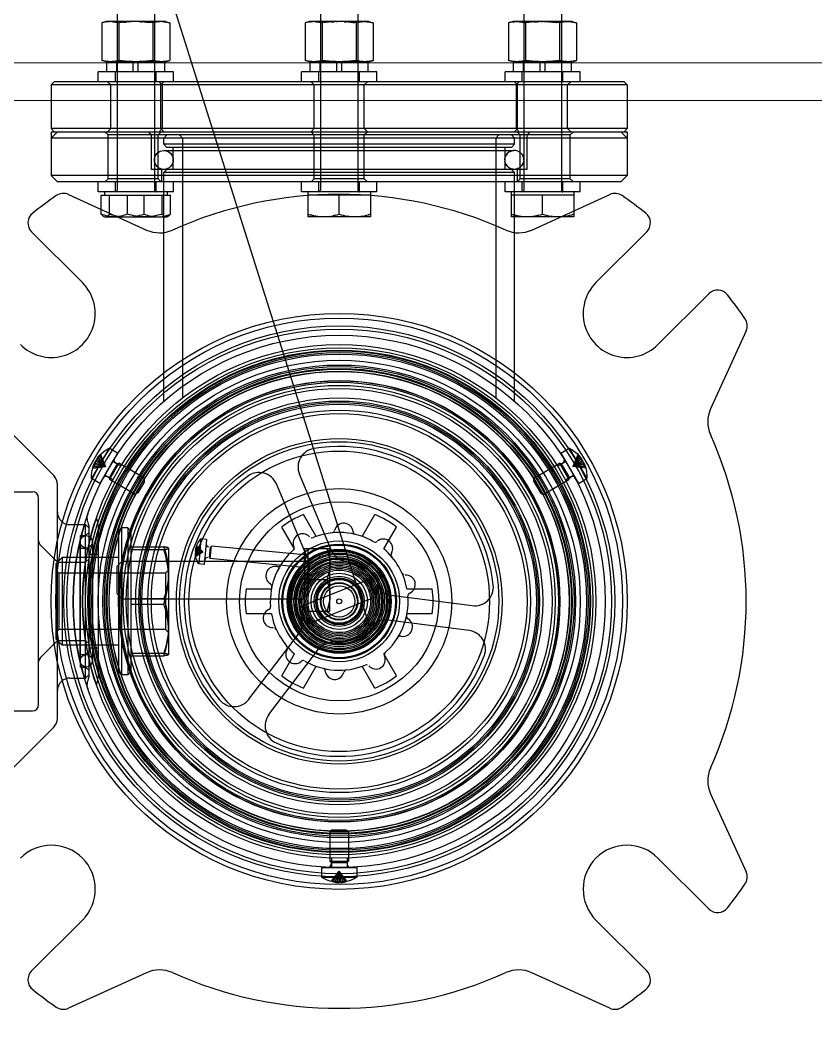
# Model space of a CAD drawing. Header units: millimetres. Extents: x 35720 to 50764, y -47170 to -36532.
# Drawn here: x 37792 to 37919, y -42001.6 to -41838.8 of the extents above; entities that cross this region are included whole.
import ezdxf

# ---------------------------------------------------------------- set-up
doc = ezdxf.new("R2010")
doc.units = ezdxf.units.MM
doc.header["$LTSCALE"] = 13
doc.linetypes.add('CENTER', pattern=[50.8, 31.75, -6.35, 6.35, -6.35])
doc.layers.get('0').update_dxf_attribs({"color": 1, "linetype": 'CENTER'})
for name, color, linetype in [('08', 1, 'Continuous'), ('3中心线层', 1, 'CENTER'), ('DIM', 4, 'Continuous')]:
    doc.layers.add(name, color=color, linetype=linetype)
doc.layers.add('INTE_DIM', color=3, linetype='Continuous', lineweight=13)

# ---------------------------------------------------------------- blocks, each defined once
blk = doc.blocks.new('30343043456320.')
at = {"layer": 'INTE_DIM', "color": 7}
for points in [[(55570.47, -34285.5), (57632.47, -34285.5), (57632.47, -35097.5), (55570.47, -35097.5)], [(55576.47, -34291.5), (57626.47, -34291.5), (57626.47, -35091.5), (55576.47, -35091.5)]]:
    blk.add_lwpolyline(points, close=True, dxfattribs=at)
blk = doc.blocks.new('压力释放阀1')
at = {"color": 6, "linetype": 'Continuous'}
for p, q in [((-43.21, 64.98), (-30.75, 59.31)), ((30.75, 59.31), (43.21, 64.98)), ((-41.01, 50.91), (-49.12, 59.02)), ((49.12, 59.02), (41.01, 50.91)), ((-59.02, 49.12), (-50.91, 41.01)), ((59.02, 49.12), (50.91, 41.01)), ((-83, 45.5), (-82.5, 46)), ((-82.5, 46), (-75.5, 46)), ((-82.5, 46), (-82.5, -46)), ((-75, 45.5), (-75.5, 46)), ((-75.5, 46), (-75.5, -46)), ((-75, 45), (-74, 46)), ((-74, 46), (-74, -46)), ((-70, 46), (-68, 46)), ((-67, 45), (-68, 46)), ((-68, 46), (-68, -46)), ((-83, 45.5), (-83, -45.5)), ((-67, 45), (-67, -45)), ((-59.31, 30.75), (-64.98, 43.21)), ((64.98, 43.21), (59.31, 30.75)), ((-24.45, 36.74), (-19.6, 39.54)), ((-21.28, 39.34), (-21.55, 37.33)), ((-21.5, 39.21), (-21.55, 37.33)), ((-21.54, 39.19), (-21.55, 37.33)), ((-21.39, 39.28), (-21.5, 39.21)), ((-21.28, 39.34), (-21.39, 39.28)), ((-18.83, 38.21), (-19.6, 39.54)), ((-92.6, 37.19), (-92.4, 37.92)), ((-92.4, 37.92), (-86.4, 37.92)), ((-86.2, 37.19), (-86.4, 37.92)), ((-83, 38.48), (-84.6, 38.48)), ((-84.6, 38.48), (-84.6, 26.48)), ((-65.4, 38.48), (-67, 38.48)), ((-65.4, 38.48), (-65.4, 26.48)), ((-65.4, 37.48), (-61.4, 37.48)), ((-64.9, 37.48), (-64.9, 27.48)), ((-61.85, 37.48), (-61.75, 37.16)), ((-61.4, 37.48), (-61.4, 27.48)), ((-23.67, 35.41), (-18.83, 38.21)), ((-23.43, 38.1), (-23.32, 38.17)), ((-23.43, 38.1), (-21.55, 37.33)), ((-23.32, 38.17), (-23.21, 38.23)), ((-23.21, 38.23), (-21.55, 37.33)), ((-23.17, 38.25), (-21.55, 37.33)), ((-22.85, 38.44), (-21.55, 37.33)), ((-22.74, 38.7), (-21.55, 37.33)), ((-21.55, 37.33), (-22.5, 38.84)), ((-21.55, 37.33), (-22.39, 38.91)), ((-22.15, 39.05), (-21.55, 37.33)), ((-21.86, 39), (-21.55, 37.33)), ((-92.6, 37.19), (-92.6, 27.76)), ((-86.2, 37.19), (-86.2, 27.76)), ((-84.6, 37.12), (-86.2, 37.12)), ((-82.5, 36.48), (-83, 36.98)), ((-75.5, 36.48), (-82.5, 36.48)), ((-75.5, 36.48), (-75, 36.98)), ((-74.5, 36.91), (-75, 37.41)), ((-67.5, 36.91), (-74.5, 36.91)), ((-74.5, 36.91), (-74.5, -36.91)), ((-67.5, 36.91), (-67, 37.41)), ((-67.5, 36.91), (-67.5, 28.91)), ((-23.67, 35.41), (-24.45, 36.74)), ((-21.57, 34.87), (-22.32, 36.17)), ((-22.05, 35.19), (-19.45, 36.69)), ((-21.98, 35.46), (-19.73, 36.76)), ((-19.41, 36.12), (-20.16, 37.42)), ((-19.73, 36.76), (-19.87, 37.02)), ((-19.73, 36.76), (-19.45, 36.69)), ((-17.07, 32.57), (-19.45, 36.69)), ((-94.6, 35.48), (-65.65, 35.48)), ((-92.4, 35.2), (-86.4, 35.2)), ((-84.6, 35.53), (-86.2, 35.53)), ((-83, 35.73), (-84.6, 35.73)), ((-65.4, 35.73), (-67, 35.73)), ((-21.98, 35.46), (-22.12, 35.72)), ((-21.98, 35.46), (-22.05, 35.19)), ((-19.67, 31.07), (-22.05, 35.19)), ((-92.6, 32.75), (-92.6, 32.48)), ((-92.57, 33.56), (-92.58, 33.29)), ((-84.6, 32.88), (-86.2, 32.88)), ((-19.67, 31.07), (-17.07, 32.57)), ((-17.33, 32.14), (-17.07, 32.57)), ((-92.6, 32.2), (-92.6, 32.48)), ((-92.6, 32.2), (-92.59, 31.93)), ((-84.6, 32.08), (-86.2, 32.08)), ((-61.85, 32.48), (-64.9, 32.48)), ((-61.47, 30.91), (-61.52, 31.22)), ((-19.17, 31.08), (-19.67, 31.07)), ((-19.17, 31.08), (-17.33, 32.14)), ((-94.6, 29.48), (-65.65, 29.48)), ((-92.4, 29.75), (-86.4, 29.75)), ((-84.6, 29.43), (-86.2, 29.43)), ((-74.5, 30), (-75, 30.5)), ((-69, 30), (-74.5, 30)), ((-71.25, 29.26), (-71.07, 29.35)), ((-71.07, 29.35), (-70.89, 29.41)), ((-70.89, 29.41), (-70.7, 29.45)), ((-70.5, 29.46), (-70.7, 29.45)), ((-70.5, 29.46), (-70.3, 29.45)), ((-70.3, 29.45), (-70.11, 29.41)), ((-69, 30), (-69, -30)), ((-92.6, 28.26), (-92.6, 28.39)), ((-92.6, 28.26), (-92.59, 28.12)), ((-92.6, 27.76), (-92.4, 27.03)), ((-86.2, 27.76), (-86.4, 27.03)), ((-84.6, 27.84), (-86.2, 27.84)), ((-83, 29.23), (-84.6, 29.23)), ((-82.5, 28.25), (-83, 28.75)), ((-82.5, 28.48), (-83, 27.98)), ((-75.5, 28.48), (-82.5, 28.48)), ((-82.5, 28.25), (-75.5, 28.25)), ((-75.5, 28.25), (-75, 28.75)), ((-75.5, 28.48), (-75, 27.98)), ((-74.5, 28.91), (-75, 28.41)), ((-67.5, 28.91), (-74.5, 28.91)), ((-74.5, 27.5), (-74, 28)), ((-73, 28), (-74, 28)), ((-72.5, 27.5), (-73, 28)), ((-73, 28), (-73, -28)), ((-71.99, 28.17), (-72, 27.97)), ((-72, 27.97), (-71.99, 27.77)), ((-72, -28), (-72, 27.96)), ((-71.95, 28.36), (-71.99, 28.16)), ((-71.99, 27.77), (-71.95, 27.58)), ((-71.88, 28.54), (-71.95, 28.35)), ((-71.56, 29.02), (-71.41, 29.16)), ((-71.41, 29.15), (-71.24, 29.26)), ((-69.31, 28.88), (-69.2, 28.71)), ((-69.2, 28.72), (-69.12, 28.54)), ((-69.12, 28.54), (-69.05, 28.35)), ((-69.05, 28.35), (-69.01, 28.16)), ((-69.01, 27.76), (-69.05, 27.57)), ((-69.01, 28.16), (-69, 27.96)), ((-69, 27.96), (-69.01, 27.76)), ((-69, 28.4), (-67, 28.4)), ((-69, 27.5), (-68.5, 28)), ((-31.97, 28), (-68.5, 28)), ((-68.5, 28), (-68.5, -28)), ((-67.5, 28.91), (-67, 28.41)), ((-65.4, 29.23), (-67, 29.23)), ((-92.4, 27.03), (-86.4, 27.03)), ((-83, 26.48), (-84.6, 26.48)), ((-72.5, 27.5), (-72.5, -27.5)), ((-69, 26.5), (-72.5, 26.5)), ((-71.89, 27.39), (-71.95, 27.58)), ((-71.8, 27.22), (-71.69, 27.05)), ((-71.42, 26.77), (-71.56, 26.9)), ((-70.7, 26.47), (-70.89, 26.51)), ((-70.5, 26.46), (-70.7, 26.47)), ((-70.5, 26.46), (-70.3, 26.47)), ((-70.11, 26.51), (-70.3, 26.47)), ((-69.93, 26.57), (-70.12, 26.51)), ((-69.75, 26.66), (-69.93, 26.57)), ((-69.59, 26.77), (-69.75, 26.66)), ((-69.2, 27.21), (-69.31, 27.04)), ((-69.12, 27.38), (-69.2, 27.2)), ((-69.05, 27.57), (-69.12, 27.38)), ((-65.4, 26.48), (-67, 26.48)), ((-65.4, 27.48), (-61.4, 27.48)), ((-74, 25), (-74.5, 25.5)), ((-74, 25), (-32.5, 25)), ((0.69, 21.25), (-0.96, 8.27)), ((4.66, 20.75), (3, 7.76)), ((-2, 10.82), (-2, 14.87)), ((2, 14.87), (2, 10.82)), ((-8.37, 7.14), (-11.87, 9.17)), ((11.87, 9.17), (8.37, 7.14)), ((-92.6, 4.72), (-92.4, 5.44)), ((-92.4, 5.44), (-86.4, 5.44)), ((-86.2, 4.72), (-86.4, 5.44)), ((-83, 6), (-84.6, 6)), ((-84.6, 6), (-84.6, -6)), ((-65.4, 6), (-67, 6)), ((-65.4, 6), (-65.4, -6)), ((-65.4, 5), (-61.4, 5)), ((-64.9, 5), (-64.9, -5)), ((-61.85, 5), (-61.75, 4.68)), ((-61.4, 5), (-61.4, -5)), ((-10.37, 3.68), (-13.87, 5.7)), ((-3.5, 4.79), (-0.77, 5.88)), ((-3.48, 4.67), (-0.7, 5.78)), ((3.53, -4.78), (-0.7, 5.78)), ((13.87, 5.7), (10.37, 3.68)), ((-92.6, 4.72), (-92.6, -4.72)), ((-92.6, 3.95), (-92.6, 4.08)), ((-92.6, 3.95), (-92.59, 3.81)), ((-86.2, 4.72), (-86.2, -4.72)), ((-84.6, 4.64), (-86.2, 4.64)), ((-82.5, 4), (-83, 4.5)), ((-75.5, 4), (-82.5, 4)), ((-75.5, 4), (-75, 4.5)), ((-74.5, 4), (-75, 4.5)), ((-67.5, 4), (-74.5, 4)), ((-67.5, 4), (-67, 4.5)), ((-67.5, 4), (-67.5, -4)), ((0.74, -5.9), (-3.48, 4.67)), ((-94.6, 3), (-65.65, 3)), ((-92.55, 1.36), (-92.53, 1.63)), ((-92.5, 1.9), (-92.53, 1.63)), ((-92.4, 2.72), (-92.44, 2.45)), ((-92.4, 2.72), (-86.4, 2.72)), ((-84.6, 3.05), (-86.2, 3.05)), ((-83, 3.25), (-84.6, 3.25)), ((-65.4, 3.25), (-67, 3.25)), ((42.5, 2.8), (44.04, 2.8)), ((42.5, -2.8), (42.5, 2.8)), ((44.04, -2.8), (44.04, 2.8)), ((-92.6, 0), (-92.6, -0.27)), ((-92.58, 0.82), (-92.57, 1.09)), ((-92.55, 1.36), (-92.57, 1.09)), ((-84.6, 0.4), (-86.2, 0.4)), ((-61.85, 0), (-64.9, 0)), ((36.5, 1.07), (36.75, 1.5)), ((36.5, -1.07), (36.5, 1.07)), ((36.75, 1.5), (41.5, 1.5)), ((36.75, -1.5), (36.75, 1.5)), ((40.98, 1.25), (42.48, 1.25)), ((41.7, 1.3), (41.5, 1.5)), ((41.5, -1.5), (41.5, 1.5)), ((41.7, 1.3), (42, 1.3)), ((41.7, -1.3), (41.7, 1.3)), ((44.71, 1.24), (43.1, 0)), ((44.71, 0.99), (43.1, 0)), ((44.71, 0.94), (43.1, 0)), ((44.71, 0.57), (43.1, 0)), ((44.89, 0.34), (43.1, 0)), ((43.1, 0), (44.89, 0.07)), ((43.1, 0), (44.89, -0.07)), ((44.89, -0.34), (43.1, 0)), ((44.71, -0.57), (43.1, 0)), ((44.71, -0.94), (43.1, 0)), ((44.71, -0.99), (43.1, 0)), ((44.71, -1.24), (43.1, 0)), ((44.71, 1.24), (44.72, 1.12)), ((44.72, 1.12), (44.71, 0.99)), ((-92.59, -0.54), (-92.6, -0.27)), ((-92.59, -0.54), (-92.58, -0.82)), ((-84.6, -0.4), (-86.2, -0.4)), ((-61.66, -0.63), (-61.58, -0.94)), ((-8.22, -1.28), (-20.29, -6.34)), ((1.58, -1.48), (-8.42, -1.48)), ((-8.42, -5.48), (-8.42, -1.48)), ((1.58, -5.48), (1.58, -1.48)), ((36.5, -1.07), (36.75, -1.5)), ((36.75, -1.5), (41.5, -1.5)), ((40.98, -1.25), (42.48, -1.25)), ((41.7, -1.3), (41.5, -1.5)), ((41.7, -1.3), (42, -1.3)), ((44.72, -1.12), (44.71, -0.99)), ((44.71, -1.24), (44.72, -1.12)), ((-94.6, -3), (-65.65, -3)), ((-92.4, -2.72), (-86.4, -2.72)), ((-84.6, -3.05), (-86.2, -3.05)), ((-83, -3.25), (-84.6, -3.25)), ((-65.4, -3.25), (-67, -3.25)), ((-8.42, -1.93), (-8.11, -1.83)), ((-7.79, -1.74), (-7.48, -1.66)), ((-3.42, -1.93), (-3.42, -4.98)), ((42.5, -2.8), (44.04, -2.8)), ((-92.6, -3.95), (-92.6, -4.08)), ((-92.6, -4.08), (-92.6, -4.22)), ((-92.6, -4.72), (-92.4, -5.44)), ((-86.2, -4.72), (-86.4, -5.44)), ((-84.6, -4.64), (-86.2, -4.64)), ((-82.5, -4), (-83, -4.5)), ((-75.5, -4), (-82.5, -4)), ((-75.5, -4), (-75, -4.5)), ((-74.5, -4), (-75, -4.5)), ((-67.5, -4), (-74.5, -4)), ((-67.5, -4), (-67, -4.5)), ((-10.37, -3.68), (-13.87, -5.7)), ((0.74, -5.9), (3.53, -4.78)), ((3.59, -5.3), (3.53, -4.78)), ((18.06, -11.22), (7.64, -3.3)), ((13.87, -5.7), (10.37, -3.68)), ((-92.4, -5.44), (-86.4, -5.44)), ((-83, -6), (-84.6, -6)), ((-65.4, -6), (-67, -6)), ((-65.4, -5), (-61.4, -5)), ((-6.68, -4.97), (-18.75, -10.03)), ((-7.42, -5.53), (-8.81, -20.47)), ((1.58, -4.98), (-8.42, -4.98)), ((1.58, -5.48), (-8.42, -5.48)), ((-7.06, -5.37), (-7.42, -5.53)), ((-7.42, -5.53), (-5.43, -5.72)), ((-7.06, -5.37), (-5.76, -5.49)), ((-5.43, -5.72), (-6.82, -20.66)), ((-6.42, -34.68), (-6.42, -5.73)), ((-5.76, -5.49), (-5.43, -5.72)), ((-0.42, -34.68), (-0.42, -5.73)), ((1.05, -6.31), (0.74, -5.9)), ((1.05, -6.31), (3.59, -5.3)), ((15.64, -14.41), (5.22, -6.48)), ((-8.37, -7.14), (-11.87, -9.17)), ((11.87, -9.17), (8.37, -7.14)), ((-2, -14.87), (-2, -10.82)), ((2, -10.82), (2, -14.87)), ((-8.81, -20.47), (-6.82, -20.66)), ((-8.69, -20.62), (-6.96, -20.78)), ((-9.88, -21.18), (-9.96, -22.07)), ((-9.96, -22.07), (-5.98, -22.44)), ((-9.88, -21.18), (-5.9, -21.55)), ((-8.85, -22.76), (-7.92, -21.76)), ((-8.76, -22.77), (-8.85, -22.76)), ((-8.67, -22.77), (-8.76, -22.77)), ((-8.67, -22.77), (-7.92, -21.76)), ((-8.61, -22.78), (-7.92, -21.76)), ((-7.92, -21.76), (-8.3, -22.92)), ((-8.3, -22.81), (-7.92, -21.76)), ((-8.1, -22.94), (-7.92, -21.76)), ((-7.96, -22.95), (-7.92, -21.76)), ((-7.2, -22.91), (-7.92, -21.76)), ((-7.38, -22.89), (-7.92, -21.76)), ((-7.44, -22.89), (-7.92, -21.76)), ((-7.75, -22.86), (-7.92, -21.76)), ((-7.92, -21.76), (-7.76, -22.97)), ((-5.9, -21.55), (-5.98, -22.44)), ((-7.38, -22.89), (-7.29, -22.91)), ((-7.29, -22.91), (-7.2, -22.91)), ((-74, -25), (-74.5, -25.5)), ((-74, -25), (-32.5, -25)), ((-92.6, -27.76), (-92.4, -27.03)), ((-92.4, -27.03), (-86.4, -27.03)), ((-86.2, -27.76), (-86.4, -27.03)), ((-83, -26.48), (-84.6, -26.48)), ((-84.6, -26.48), (-84.6, -38.48)), ((-74.5, -27.5), (-74, -28)), ((-72.5, -27.5), (-73, -28)), ((-69, -26.5), (-72.5, -26.5)), ((-69, -27.5), (-68.5, -28)), ((-65.4, -26.48), (-67, -26.48)), ((-65.4, -26.48), (-65.4, -38.48)), ((-65.4, -27.48), (-64.9, -27.48)), ((-61.85, -26.94), (-64.9, -26.94)), ((-64.9, -38.01), (-64.9, -26.94)), ((-61.4, -37.48), (-61.4, -27.48)), ((-8.5, -27.26), (8.5, -27.26)), ((-4.5, -27.76), (-5, -27.26)), ((4.5, -27.76), (5, -27.26)), ((-92.6, -27.76), (-92.6, -37.19)), ((-92.59, -28.12), (-92.6, -28.26)), ((-92.6, -28.39), (-92.6, -28.26)), ((-92.58, -28.8), (-92.59, -28.66)), ((-86.2, -27.76), (-86.2, -37.19)), ((-84.6, -27.84), (-86.2, -27.84)), ((-83, -29.23), (-84.6, -29.23)), ((-82.5, -28.48), (-83, -27.98)), ((-82.5, -28.25), (-83, -28.75)), ((-82.5, -28.25), (-75.5, -28.25)), ((-75.5, -28.48), (-82.5, -28.48)), ((-75.5, -28.48), (-75, -27.98)), ((-75.5, -28.25), (-75, -28.75)), ((-74.5, -28.91), (-75, -28.41)), ((-67.5, -28.91), (-74.5, -28.91)), ((-73, -28), (-74, -28)), ((-69, -28.4), (-67, -28.4)), ((-31.97, -28), (-68.5, -28)), ((-67.5, -28.91), (-67, -28.41)), ((-67.5, -28.91), (-67.5, -36.91)), ((-65.4, -29.23), (-67, -29.23)), ((-61.85, -28.29), (-64.9, -28.29)), ((-8.72, -33.26), (-8.72, -28.02)), ((-8.27, -33.26), (-8.27, -28.02)), ((-4.5, -27.76), (4.5, -27.76)), ((-4.5, -27.76), (-4.5, -44.76)), ((-0.45, -33.26), (-0.45, -28.02)), ((0.45, -33.26), (0.45, -28.02)), ((4.5, -27.76), (4.5, -44.76)), ((8.27, -33.26), (8.27, -28.02)), ((8.72, -33.26), (8.72, -28.02)), ((-94.6, -29.48), (-65.65, -29.48)), ((-92.4, -29.75), (-86.4, -29.75)), ((-84.6, -29.43), (-86.2, -29.43)), ((-74.5, -30), (-75, -30.5)), ((-69, -30), (-74.5, -30)), ((-64.98, -43.21), (-59.31, -30.75)), ((59.31, -30.75), (64.98, -43.21)), ((-92.55, -31.12), (-92.57, -31.39)), ((-84.6, -32.08), (-86.2, -32.08)), ((-61.85, -31.13), (-64.9, -31.13)), ((-19.67, -31.07), (-22.05, -35.19)), ((-19.17, -31.08), (-19.67, -31.07)), ((-19.67, -31.07), (-17.07, -32.57)), ((-19.17, -31.08), (-17.33, -32.14)), ((-17.33, -32.14), (-17.07, -32.57)), ((-84.6, -32.88), (-86.2, -32.88)), ((-61.85, -33.83), (-64.9, -33.83)), ((-17.07, -32.57), (-19.45, -36.69)), ((-11.25, -33.26), (-11.75, -33.76)), ((-11.75, -33.76), (11.75, -33.76)), ((-11.75, -33.76), (-11.75, -34.76)), ((-11.25, -33.26), (11.25, -33.26)), ((11.25, -33.26), (11.75, -33.76)), ((11.75, -33.76), (11.75, -34.76)), ((-94.6, -35.48), (-65.65, -35.48)), ((-92.4, -35.2), (-86.4, -35.2)), ((-86.3, -35.61), (-86.33, -35.47)), ((-86.3, -35.61), (-86.27, -35.74)), ((-86.25, -35.88), (-86.27, -35.74)), ((-84.6, -35.53), (-86.2, -35.53)), ((-83, -35.73), (-84.6, -35.73)), ((-65.4, -35.73), (-67, -35.73)), ((-23.67, -35.41), (-24.45, -36.74)), ((-23.67, -35.41), (-18.83, -38.21)), ((-21.57, -34.87), (-22.32, -36.17)), ((-21.98, -35.46), (-22.12, -35.72)), ((-22.05, -35.19), (-19.45, -36.69)), ((-21.98, -35.46), (-22.05, -35.19)), ((-21.98, -35.46), (-19.73, -36.76)), ((-11.75, -34.76), (11.75, -34.76)), ((-11.25, -35.26), (-11.75, -34.76)), ((-11.25, -35.26), (11.25, -35.26)), ((-7, -35.26), (-7, -44.26)), ((-0.42, -34.68), (-6.42, -34.68)), ((-5.62, -35.48), (-6.42, -34.68)), ((-1.22, -35.48), (-5.62, -35.48)), ((-1.22, -35.48), (-0.42, -34.68)), ((7, -35.26), (7, -44.26)), ((11.25, -35.26), (11.75, -34.76)), ((-92.6, -36.56), (-92.6, -36.7)), ((-92.59, -36.83), (-92.6, -36.7)), ((-92.6, -37.19), (-92.4, -37.92)), ((-86.2, -37.19), (-86.4, -37.92)), ((-84.6, -37.12), (-86.2, -37.12)), ((-82.5, -36.48), (-83, -36.98)), ((-75.5, -36.48), (-82.5, -36.48)), ((-75.5, -36.48), (-75, -36.98)), ((-74.5, -36.91), (-75, -37.41)), ((-67.5, -36.91), (-74.5, -36.91)), ((-67.5, -36.91), (-67, -37.41)), ((-61.85, -36.66), (-64.9, -36.66)), ((-24.45, -36.74), (-19.6, -39.54)), ((-23.43, -38.1), (-21.55, -37.33)), ((-23.21, -38.23), (-21.55, -37.33)), ((-23.17, -38.25), (-21.55, -37.33)), ((-22.85, -38.44), (-21.55, -37.33)), ((-22.74, -38.7), (-21.55, -37.33)), ((-21.55, -37.33), (-22.5, -38.84)), ((-21.55, -37.33), (-22.39, -38.91)), ((-22.15, -39.05), (-21.55, -37.33)), ((-21.86, -39), (-21.55, -37.33)), ((-21.5, -39.21), (-21.55, -37.33)), ((-21.54, -39.19), (-21.55, -37.33)), ((-21.28, -39.34), (-21.55, -37.33)), ((-19.41, -36.12), (-20.16, -37.42)), ((-19.73, -36.76), (-19.87, -37.02)), ((-19.73, -36.76), (-19.45, -36.69)), ((-92.4, -37.92), (-86.4, -37.92)), ((-83, -38.48), (-84.6, -38.48)), ((-65.4, -38.48), (-67, -38.48)), ((-65.4, -37.48), (-64.9, -37.48)), ((-61.85, -38.01), (-64.9, -38.01)), ((-23.43, -38.1), (-23.32, -38.17)), ((-23.32, -38.17), (-23.21, -38.23)), ((-18.83, -38.21), (-19.6, -39.54)), ((-13.5, -38.71), (-13.42, -38.74)), ((-13.42, -38.74), (-13.17, -38.83)), ((-13.17, -38.83), (-12.74, -38.97)), ((-12.74, -38.97), (-12.12, -39.17)), ((-12.16, -38.5), (12.16, -38.5)), ((-7.5, -38.5), (-7.5, -40)), ((7.5, -38.5), (7.5, -40)), ((12.12, -39.17), (12.74, -38.97)), ((12.74, -38.97), (13.17, -38.83)), ((13.17, -38.83), (13.42, -38.74)), ((13.42, -38.74), (13.5, -38.71)), ((-21.39, -39.28), (-21.5, -39.21)), ((-21.28, -39.34), (-21.39, -39.28)), ((-14, -40.13), (-13.91, -40.16)), ((-13.92, -40.16), (-13.66, -40.25)), ((-13.67, -40.24), (-13.21, -40.4)), ((-13.22, -40.39), (-12.57, -40.6)), ((-12.57, -40.6), (-11.56, -40.9)), ((-11.75, -40), (-12.25, -40.5)), ((12.25, -40.5), (-12.25, -40.5)), ((-12.25, -43), (-12.25, -40.5)), ((-12.16, -40), (12.16, -40)), ((-12.12, -39.17), (-11.02, -39.49)), ((-10.5, -40.5), (-11, -40)), ((-10.5, -41.3), (-10.5, -40.5)), ((-9.57, -39.87), (-7.88, -40.24)), ((-9.5, -39.4), (9.5, -39.4)), ((-8, -40), (-8.5, -40.5)), ((-8.5, -41.3), (-8.5, -40.5)), ((-7.89, -40.23), (-6.03, -40.55)), ((-6.25, -40.5), (-6.75, -40)), ((-6.25, -45), (-6.25, -40.5)), ((-6.05, -40.55), (-4.08, -40.8)), ((4.08, -40.8), (6.05, -40.55)), ((6.03, -40.55), (7.89, -40.23)), ((6.25, -40.5), (6.75, -40)), ((6.25, -45), (6.25, -40.5)), ((7.88, -40.24), (9.57, -39.87)), ((8, -40), (8.5, -40.5)), ((8.5, -41.3), (8.5, -40.5)), ((9.57, -39.87), (11.02, -39.49)), ((10.5, -40.5), (11, -40)), ((10.5, -41.3), (10.5, -40.5)), ((11.02, -39.49), (12.12, -39.17)), ((11.52, -40.91), (12.55, -40.6)), ((11.53, -40.91), (12.56, -40.6)), ((11.75, -40), (12.25, -40.5)), ((12.25, -43), (12.25, -40.5)), ((12.57, -40.6), (13.22, -40.39)), ((13.66, -40.25), (13.92, -40.16)), ((13.91, -40.16), (14, -40.13)), ((-50.91, -41.01), (-59.02, -49.12)), ((-11.58, -40.89), (-10.15, -41.27)), ((10.5, -41.3), (-10.5, -41.3)), ((-10.2, -41.26), (-8.46, -41.65)), ((-9.5, -41.4), (9.5, -41.4)), ((-8.52, -41.64), (-6.51, -42)), ((-4.09, -40.8), (-2.05, -40.95)), ((-2.06, -40.95), (0, -41)), ((-2.05, -40.95), (0, -41)), ((0, -41), (2.06, -40.95)), ((2.05, -40.95), (4.09, -40.8)), ((2.27, -42.44), (4.49, -42.26)), ((4.46, -42.27), (6.57, -41.99)), ((6.53, -42), (8.46, -41.65)), ((8.42, -41.66), (10.13, -41.28)), ((10.11, -41.28), (11.53, -40.91)), ((59.02, -49.12), (50.91, -41.01)), ((0, -42.5), (2.28, -42.44)), ((-83, -45.5), (-82.5, -46)), ((-75, -45.5), (-75.5, -46)), ((-75, -45), (-74, -46)), ((-67, -45), (-68, -46)), ((18.67, -45), (-18.67, -45)), ((-6.25, -45), (-8.96, -47.71)), ((-7, -44.26), (7, -44.26)), ((-6, -45.26), (-7, -44.26)), ((-6, -45.26), (6, -45.26)), ((-4.5, -44.76), (-5, -45.26)), ((-4.5, -44.76), (4.5, -44.76)), ((4.5, -44.76), (5, -45.26)), ((6, -45.26), (7, -44.26)), ((6.25, -45), (8.96, -47.71)), ((-82.5, -46), (-75.5, -46)), ((-70, -46), (-68, -46)), ((-20.09, -45.59), (-30.41, -55.91)), ((20.09, -45.59), (30.41, -55.91)), ((16.5, -48), (-16.5, -48)), ((-17.5, -54), (-17.5, -49)), ((17.5, -54), (17.5, -49))]:
    blk.add_line(p, q, dxfattribs=at)
at = {"color": 7, "linetype": 'Continuous'}
for p, q in [((-75, 46), (-70, 46)), ((-75, -46), (-75, 46)), ((-75, -46), (-70, -46))]:
    blk.add_line(p, q, dxfattribs=at)
at = {"color": 6, "linetype": 'Continuous'}
for points in [[(-21.5, 39.21), (-21.66, 39.18), (-21.81, 39.14), (-21.96, 39.09), (-22.1, 39.03), (-22.25, 38.97), (-22.39, 38.91)], [(-22.15, 39.05), (-22.01, 39.11), (-21.87, 39.17), (-21.72, 39.22), (-21.58, 39.27), (-21.43, 39.31), (-21.28, 39.34)], [(-21.54, 39.19), (-21.65, 39.18), (-21.75, 39.17), (-21.85, 39.15), (-21.95, 39.12), (-22.05, 39.09), (-22.15, 39.05)], [(-22.06, 39.09), (-21.59, 39.28), (-21.11, 39.42), (-20.61, 39.51), (-20.1, 39.55), (-19.6, 39.54)], [(-21.86, 39), (-21.81, 39.04), (-21.76, 39.07), (-21.7, 39.1), (-21.65, 39.13), (-21.6, 39.16), (-21.54, 39.19)], [(-92.6, 36.56), (-92.6, 36.7), (-92.59, 36.83), (-92.58, 36.97), (-92.57, 37.1), (-92.55, 37.24), (-92.53, 37.38), (-92.5, 37.51), (-92.47, 37.65), (-92.44, 37.78), (-92.4, 37.92)], [(-86.4, 37.92), (-86.36, 37.78), (-86.33, 37.65), (-86.3, 37.51), (-86.27, 37.38), (-86.25, 37.24), (-86.23, 37.1), (-86.22, 36.97), (-86.21, 36.83), (-86.2, 36.7), (-86.2, 36.56)], [(-61.52, 36.22), (-61.58, 36.53), (-61.66, 36.85), (-61.75, 37.16), (-61.85, 37.48)], [(-24.45, 36.74), (-24.2, 37.18), (-23.91, 37.6), (-23.59, 37.99), (-23.22, 38.34), (-22.82, 38.65)], [(-22.74, 38.7), (-22.87, 38.61), (-22.99, 38.52), (-23.11, 38.42), (-23.22, 38.32), (-23.32, 38.21), (-23.43, 38.1)], [(-23.21, 38.23), (-23.1, 38.34), (-22.99, 38.45), (-22.87, 38.56), (-22.75, 38.66), (-22.63, 38.75), (-22.5, 38.84)], [(-23.17, 38.25), (-23.11, 38.34), (-23.04, 38.42), (-22.98, 38.5), (-22.9, 38.57), (-22.82, 38.64), (-22.74, 38.7)], [(-22.85, 38.44), (-22.9, 38.41), (-22.96, 38.38), (-23.01, 38.35), (-23.06, 38.32), (-23.12, 38.28), (-23.17, 38.25)], [(-22.39, 38.91), (-22.47, 38.84), (-22.55, 38.77), (-22.63, 38.7), (-22.71, 38.62), (-22.78, 38.53), (-22.85, 38.44)], [(-22.5, 38.84), (-22.4, 38.88), (-22.3, 38.92), (-22.2, 38.95), (-22.09, 38.97), (-21.98, 38.99), (-21.86, 39)], [(-92.58, 36.15), (-92.59, 36.29), (-92.6, 36.42), (-92.6, 36.56)], [(-92.58, 36.15), (-92.57, 36.02), (-92.55, 35.88), (-92.53, 35.74), (-92.5, 35.61), (-92.47, 35.47), (-92.44, 35.33), (-92.4, 35.2)], [(-86.2, 36.56), (-86.2, 36.42), (-86.21, 36.29), (-86.22, 36.15), (-86.23, 36.02), (-86.25, 35.88), (-86.27, 35.74), (-86.3, 35.61), (-86.33, 35.47), (-86.36, 35.33), (-86.4, 35.2)], [(-61.52, 36.22), (-61.47, 35.91), (-61.43, 35.6), (-61.41, 35.29), (-61.4, 34.98)], [(-92.57, 33.56), (-92.55, 33.84), (-92.53, 34.11), (-92.5, 34.38), (-92.47, 34.65)], [(-92.4, 35.2), (-92.44, 34.93), (-92.47, 34.65)], [(-86.4, 35.2), (-86.36, 34.93), (-86.33, 34.65), (-86.3, 34.38), (-86.27, 34.11), (-86.25, 33.84), (-86.23, 33.56), (-86.22, 33.29), (-86.21, 33.02), (-86.2, 32.75), (-86.2, 32.48)], [(-61.4, 34.98), (-61.41, 34.66), (-61.43, 34.36), (-61.47, 34.04), (-61.52, 33.73)], [(-92.6, 32.75), (-92.59, 33.02), (-92.58, 33.29)], [(-61.85, 32.48), (-61.75, 32.79), (-61.66, 33.11), (-61.58, 33.42), (-61.52, 33.73)], [(-92.55, 31.12), (-92.57, 31.39), (-92.58, 31.66), (-92.59, 31.93)], [(-92.55, 31.12), (-92.53, 30.84), (-92.5, 30.57), (-92.47, 30.3), (-92.44, 30.03), (-92.4, 29.75)], [(-86.2, 32.48), (-86.2, 32.2), (-86.21, 31.93), (-86.22, 31.66), (-86.23, 31.39), (-86.25, 31.12), (-86.27, 30.84), (-86.3, 30.57), (-86.33, 30.3), (-86.36, 30.03), (-86.4, 29.75)], [(-61.58, 31.53), (-61.66, 31.85), (-61.75, 32.16), (-61.85, 32.48)], [(-61.66, 31.85), (-61.58, 31.53), (-61.52, 31.22), (-61.47, 30.91), (-61.43, 30.6), (-61.41, 30.29), (-61.4, 29.98)], [(-92.6, 28.39), (-92.6, 28.53), (-92.59, 28.66), (-92.58, 28.8), (-92.57, 28.94), (-92.55, 29.07), (-92.53, 29.21), (-92.5, 29.34), (-92.47, 29.48), (-92.44, 29.62), (-92.4, 29.75)], [(-86.4, 29.75), (-86.36, 29.62), (-86.33, 29.48), (-86.3, 29.34), (-86.27, 29.21), (-86.25, 29.07), (-86.23, 28.94), (-86.22, 28.8), (-86.21, 28.66), (-86.2, 28.53), (-86.2, 28.39)], [(-70.12, 29.41), (-69.93, 29.35), (-69.75, 29.26), (-69.59, 29.15)], [(-69.31, 28.88), (-69.44, 29.03), (-69.59, 29.15), (-69.75, 29.26), (-69.93, 29.35)], [(-61.4, 29.98), (-61.41, 29.66), (-61.43, 29.36), (-61.47, 29.04), (-61.52, 28.73), (-61.58, 28.42), (-61.66, 28.11), (-61.75, 27.79)], [(-92.53, 27.58), (-92.55, 27.71), (-92.57, 27.85), (-92.58, 27.98), (-92.59, 28.12)], [(-86.2, 28.39), (-86.2, 28.26), (-86.21, 28.12), (-86.22, 27.98), (-86.23, 27.85), (-86.25, 27.71), (-86.27, 27.58), (-86.3, 27.44), (-86.33, 27.3), (-86.36, 27.17), (-86.4, 27.03)], [(-71.56, 29.02), (-71.69, 28.88), (-71.79, 28.72), (-71.88, 28.54)], [(-71.8, 28.72), (-71.69, 28.88), (-71.56, 29.03)], [(-61.85, 27.48), (-61.75, 27.79), (-61.66, 28.11), (-61.58, 28.42), (-61.52, 28.73), (-61.47, 29.04)], [(-92.53, 27.58), (-92.5, 27.44), (-92.47, 27.3), (-92.44, 27.17), (-92.4, 27.03)], [(-71.95, 27.58), (-71.89, 27.39), (-71.8, 27.21)], [(-71.7, 27.05), (-71.56, 26.9), (-71.42, 26.77), (-71.25, 26.66), (-71.08, 26.57)], [(-70.89, 26.51), (-71.08, 26.57), (-71.25, 26.66)], [(-69.75, 26.66), (-69.59, 26.77), (-69.44, 26.89), (-69.31, 27.04)], [(-92.6, 4.08), (-92.6, 4.22), (-92.59, 4.36), (-92.58, 4.49), (-92.57, 4.63), (-92.55, 4.76), (-92.53, 4.9), (-92.5, 5.04), (-92.47, 5.17), (-92.44, 5.31), (-92.4, 5.44)], [(-86.4, 5.44), (-86.36, 5.31), (-86.33, 5.17), (-86.3, 5.04), (-86.27, 4.9), (-86.25, 4.76), (-86.23, 4.63), (-86.22, 4.49), (-86.21, 4.36), (-86.2, 4.22), (-86.2, 4.08)], [(-61.52, 3.74), (-61.58, 4.06), (-61.66, 4.37), (-61.75, 4.68), (-61.85, 5)], [(-92.57, 3.54), (-92.58, 3.68), (-92.59, 3.81)], [(-92.57, 3.54), (-92.55, 3.4), (-92.53, 3.27), (-92.5, 3.13), (-92.47, 3), (-92.44, 2.86), (-92.4, 2.72)], [(-86.2, 4.08), (-86.2, 3.95), (-86.21, 3.81), (-86.22, 3.68), (-86.23, 3.54), (-86.25, 3.4), (-86.27, 3.27), (-86.3, 3.13), (-86.33, 3), (-86.36, 2.86), (-86.4, 2.72)], [(-61.52, 3.74), (-61.47, 3.43), (-61.43, 3.12), (-61.41, 2.81), (-61.4, 2.5)], [(-92.5, 1.9), (-92.47, 2.18), (-92.44, 2.45)], [(-86.4, 2.72), (-86.36, 2.45), (-86.33, 2.18), (-86.3, 1.9), (-86.27, 1.63), (-86.25, 1.36), (-86.23, 1.09), (-86.22, 0.82), (-86.21, 0.54), (-86.2, 0.27), (-86.2, 0)], [(-61.4, 2.5), (-61.41, 2.19), (-61.43, 1.88), (-61.47, 1.57), (-61.52, 1.26)], [(44.04, 2.8), (44.3, 2.37), (44.52, 1.91), (44.69, 1.43), (44.81, 0.94), (44.88, 0.44)], [(-92.58, 0.82), (-92.59, 0.54), (-92.6, 0.27), (-92.6, 0)], [(-86.2, 0), (-86.2, -0.27), (-86.21, -0.54), (-86.22, -0.82), (-86.23, -1.09), (-86.25, -1.36), (-86.27, -1.63), (-86.3, -1.91), (-86.33, -2.18), (-86.36, -2.45), (-86.4, -2.72)], [(-61.85, 0), (-61.75, 0.32), (-61.66, 0.63), (-61.58, 0.94), (-61.52, 1.26)], [(-61.47, -1.57), (-61.52, -1.26), (-61.58, -0.94), (-61.66, -0.63), (-61.75, -0.32), (-61.85, 0)], [(44.89, 0.34), (44.88, 0.5), (44.86, 0.65), (44.83, 0.8), (44.8, 0.95), (44.76, 1.09), (44.71, 1.24)], [(44.71, 0.99), (44.76, 0.83), (44.8, 0.68), (44.83, 0.53), (44.86, 0.37), (44.88, 0.22), (44.89, 0.07)], [(44.71, 0.57), (44.71, 0.63), (44.71, 0.69), (44.72, 0.75), (44.71, 0.82), (44.71, 0.88), (44.71, 0.94)], [(44.71, 0.94), (44.76, 0.84), (44.8, 0.75), (44.83, 0.65), (44.86, 0.55), (44.88, 0.45), (44.89, 0.34)], [(44.89, -0.07), (44.88, 0.04), (44.86, 0.14), (44.83, 0.25), (44.8, 0.36), (44.76, 0.46), (44.71, 0.57)], [(44.89, 0.07), (44.88, -0.04), (44.86, -0.14), (44.83, -0.25), (44.8, -0.36), (44.76, -0.46), (44.71, -0.57)], [(-92.55, -1.36), (-92.57, -1.09), (-92.58, -0.82)], [(-92.55, -1.36), (-92.53, -1.63), (-92.5, -1.91), (-92.47, -2.18), (-92.44, -2.45), (-92.4, -2.72)], [(-61.47, -1.57), (-61.43, -1.88), (-61.41, -2.19), (-61.4, -2.5)], [(-7.17, -1.6), (-7.48, -1.66), (-7.79, -1.74), (-8.11, -1.83), (-8.42, -1.93)], [(-7.17, -1.6), (-6.86, -1.55), (-6.55, -1.51), (-6.24, -1.49), (-5.92, -1.48)], [(-5.92, -1.48), (-5.61, -1.49), (-5.3, -1.51), (-4.99, -1.55), (-4.68, -1.6)], [(-3.42, -1.93), (-3.74, -1.83), (-4.05, -1.74), (-4.37, -1.66), (-4.68, -1.6)], [(-1.86, -1.55), (-2.17, -1.6), (-2.48, -1.66), (-2.79, -1.74), (-3.11, -1.83), (-3.42, -1.93)], [(-2.79, -1.74), (-2.48, -1.66), (-2.17, -1.6), (-1.86, -1.55), (-1.55, -1.51), (-1.24, -1.49), (-0.92, -1.48)], [(-0.92, -1.48), (-0.61, -1.49), (-0.3, -1.51), (0.01, -1.55), (0.32, -1.6), (0.63, -1.66), (0.94, -1.74), (1.26, -1.83)], [(1.58, -1.93), (1.26, -1.83), (0.95, -1.74), (0.63, -1.66), (0.32, -1.6), (0.01, -1.55)], [(44.88, -0.44), (44.81, -0.94), (44.69, -1.43), (44.52, -1.91), (44.31, -2.36), (44.04, -2.8)], [(44.71, -0.99), (44.76, -0.83), (44.8, -0.68), (44.83, -0.53), (44.86, -0.37), (44.88, -0.22), (44.89, -0.07)], [(44.71, -0.94), (44.76, -0.84), (44.8, -0.75), (44.83, -0.65), (44.86, -0.55), (44.88, -0.45), (44.89, -0.34)], [(44.89, -0.34), (44.88, -0.5), (44.86, -0.65), (44.83, -0.8), (44.8, -0.95), (44.76, -1.09), (44.71, -1.24)], [(44.71, -0.57), (44.71, -0.63), (44.71, -0.69), (44.72, -0.75), (44.71, -0.82), (44.71, -0.88), (44.71, -0.94)], [(-92.6, -3.95), (-92.59, -3.81), (-92.58, -3.68), (-92.57, -3.54), (-92.55, -3.4), (-92.53, -3.27), (-92.5, -3.13), (-92.47, -3), (-92.44, -2.86), (-92.4, -2.72)], [(-86.4, -2.72), (-86.36, -2.86), (-86.33, -3), (-86.3, -3.13), (-86.27, -3.27), (-86.25, -3.4), (-86.23, -3.54), (-86.22, -3.68), (-86.21, -3.81), (-86.2, -3.95), (-86.2, -4.08)], [(-61.4, -2.5), (-61.41, -2.81), (-61.43, -3.12), (-61.47, -3.43), (-61.52, -3.74), (-61.58, -4.06), (-61.66, -4.37), (-61.75, -4.68)], [(-92.55, -4.76), (-92.57, -4.63), (-92.58, -4.49), (-92.59, -4.36), (-92.6, -4.22)], [(-92.55, -4.76), (-92.53, -4.9), (-92.5, -5.04), (-92.47, -5.17), (-92.44, -5.31), (-92.4, -5.44)], [(-86.2, -4.08), (-86.2, -4.22), (-86.21, -4.36), (-86.22, -4.49), (-86.23, -4.63), (-86.25, -4.76), (-86.27, -4.9), (-86.3, -5.04), (-86.33, -5.17), (-86.36, -5.31), (-86.4, -5.44)], [(-61.85, -5), (-61.75, -4.68), (-61.66, -4.37), (-61.58, -4.06), (-61.52, -3.74), (-61.47, -3.43)], [(-8.42, -22.9), (-8.76, -22.8), (-9.09, -22.67), (-9.4, -22.5), (-9.69, -22.3), (-9.96, -22.07)], [(-8.85, -22.76), (-8.76, -22.79), (-8.67, -22.83), (-8.58, -22.85), (-8.49, -22.88), (-8.4, -22.9), (-8.3, -22.92)], [(-8.1, -22.94), (-8.2, -22.92), (-8.29, -22.9), (-8.39, -22.87), (-8.48, -22.84), (-8.58, -22.81), (-8.67, -22.77)], [(-8.61, -22.78), (-8.56, -22.79), (-8.5, -22.79), (-8.45, -22.8), (-8.4, -22.8), (-8.35, -22.81), (-8.3, -22.81)], [(-8.3, -22.92), (-8.36, -22.9), (-8.41, -22.89), (-8.46, -22.87), (-8.51, -22.84), (-8.56, -22.81), (-8.61, -22.78)], [(-5.98, -22.44), (-6.28, -22.62), (-6.61, -22.76), (-6.94, -22.87), (-7.29, -22.94), (-7.65, -22.97)], [(-8.3, -22.81), (-8.24, -22.84), (-8.19, -22.87), (-8.13, -22.9), (-8.07, -22.92), (-8.02, -22.94), (-7.96, -22.95)], [(-7.75, -22.86), (-7.81, -22.88), (-7.87, -22.9), (-7.93, -22.91), (-7.99, -22.93), (-8.05, -22.93), (-8.1, -22.94)], [(-7.96, -22.95), (-7.87, -22.95), (-7.77, -22.95), (-7.67, -22.94), (-7.57, -22.93), (-7.48, -22.91), (-7.38, -22.89)], [(-7.76, -22.97), (-7.71, -22.96), (-7.65, -22.96), (-7.6, -22.95), (-7.55, -22.93), (-7.49, -22.91), (-7.44, -22.89)], [(-7.2, -22.91), (-7.29, -22.93), (-7.38, -22.95), (-7.48, -22.96), (-7.57, -22.96), (-7.67, -22.97), (-7.76, -22.97)], [(-7.44, -22.89), (-7.49, -22.89), (-7.54, -22.88), (-7.59, -22.88), (-7.65, -22.87), (-7.7, -22.87), (-7.75, -22.86)], [(-92.59, -28.12), (-92.58, -27.98), (-92.57, -27.85), (-92.55, -27.71), (-92.53, -27.58), (-92.5, -27.44), (-92.47, -27.3), (-92.44, -27.17), (-92.4, -27.03)], [(-86.33, -27.3), (-86.36, -27.17), (-86.4, -27.03)], [(-86.33, -27.3), (-86.3, -27.44), (-86.27, -27.58), (-86.25, -27.71), (-86.23, -27.85), (-86.22, -27.98), (-86.21, -28.12), (-86.2, -28.26), (-86.2, -28.39)], [(-61.85, -26.94), (-61.75, -27.03), (-61.66, -27.11), (-61.58, -27.19), (-61.52, -27.28), (-61.47, -27.36), (-61.43, -27.45), (-61.41, -27.53), (-61.4, -27.61)], [(-61.4, -29.03), (-61.41, -28.77), (-61.43, -28.51), (-61.47, -28.25), (-61.52, -27.99), (-61.58, -27.73), (-61.66, -27.47), (-61.75, -27.2), (-61.85, -26.94)], [(-61.4, -27.61), (-61.41, -27.7), (-61.43, -27.78), (-61.47, -27.87), (-61.52, -27.95), (-61.58, -28.03), (-61.66, -28.12), (-61.75, -28.2), (-61.85, -28.29)], [(-8.49, -27.26), (-8.51, -27.27), (-8.54, -27.29), (-8.56, -27.33), (-8.58, -27.39), (-8.6, -27.46), (-8.62, -27.54), (-8.65, -27.64), (-8.67, -27.76), (-8.69, -27.88), (-8.72, -28.02)], [(-8.27, -28.02), (-8.29, -27.88), (-8.31, -27.76), (-8.33, -27.64), (-8.36, -27.54), (-8.38, -27.46), (-8.4, -27.39), (-8.42, -27.33), (-8.45, -27.29), (-8.47, -27.27), (-8.49, -27.26)], [(8.27, -28.02), (8.29, -27.88), (8.31, -27.76), (8.33, -27.64), (8.36, -27.54), (8.38, -27.46), (8.4, -27.39), (8.43, -27.33), (8.45, -27.29), (8.47, -27.27), (8.49, -27.26)], [(8.49, -27.26), (8.51, -27.27), (8.54, -27.29), (8.56, -27.33), (8.58, -27.39), (8.6, -27.46), (8.63, -27.54), (8.65, -27.64), (8.67, -27.76), (8.69, -27.88), (8.72, -28.02)], [(-92.6, -28.39), (-92.6, -28.53), (-92.59, -28.66)], [(-92.58, -28.8), (-92.57, -28.94), (-92.55, -29.07), (-92.53, -29.21), (-92.5, -29.34), (-92.47, -29.48), (-92.44, -29.62), (-92.4, -29.75)], [(-86.2, -28.39), (-86.2, -28.53), (-86.21, -28.66), (-86.22, -28.8), (-86.23, -28.94), (-86.25, -29.07), (-86.27, -29.21), (-86.3, -29.34), (-86.33, -29.48), (-86.36, -29.62), (-86.4, -29.75)], [(-61.85, -28.29), (-61.75, -28.64), (-61.66, -28.99), (-61.58, -29.33), (-61.52, -29.68), (-61.47, -30.03), (-61.43, -30.37), (-61.41, -30.71), (-61.4, -31.06)], [(-61.85, -31.13), (-61.75, -30.86), (-61.66, -30.6), (-61.58, -30.34), (-61.52, -30.07), (-61.47, -29.81), (-61.43, -29.55), (-61.41, -29.29), (-61.4, -29.03)], [(-92.55, -31.12), (-92.53, -30.84), (-92.5, -30.57), (-92.47, -30.3)], [(-92.4, -29.75), (-92.44, -30.03), (-92.47, -30.3)], [(-86.4, -29.75), (-86.36, -30.03), (-86.33, -30.3), (-86.3, -30.57), (-86.27, -30.84), (-86.25, -31.12), (-86.23, -31.39), (-86.22, -31.66), (-86.21, -31.93), (-86.2, -32.2), (-86.2, -32.48)], [(-92.59, -31.93), (-92.6, -32.2), (-92.6, -32.48)], [(-92.6, -32.48), (-92.6, -32.75), (-92.59, -33.02), (-92.58, -33.29), (-92.57, -33.56), (-92.55, -33.84)], [(-92.59, -31.93), (-92.58, -31.66), (-92.57, -31.39)], [(-86.2, -32.48), (-86.2, -32.75), (-86.21, -33.02), (-86.22, -33.29), (-86.23, -33.56), (-86.25, -33.84), (-86.27, -34.11), (-86.3, -34.38), (-86.33, -34.65), (-86.36, -34.93), (-86.4, -35.2)], [(-61.4, -31.06), (-61.41, -31.4), (-61.43, -31.74), (-61.47, -32.09), (-61.52, -32.43), (-61.58, -32.78), (-61.66, -33.13), (-61.75, -33.48), (-61.85, -33.83)], [(-61.4, -33.89), (-61.41, -33.55), (-61.43, -33.21), (-61.47, -32.86), (-61.52, -32.52), (-61.58, -32.17), (-61.66, -31.82), (-61.75, -31.48), (-61.85, -31.13)], [(-92.5, -34.38), (-92.53, -34.11), (-92.55, -33.84)], [(-61.85, -33.83), (-61.75, -34.09), (-61.66, -34.35), (-61.58, -34.61), (-61.52, -34.88), (-61.47, -35.14), (-61.43, -35.4), (-61.41, -35.66), (-61.4, -35.92)], [(-61.85, -36.66), (-61.75, -36.31), (-61.66, -35.97), (-61.58, -35.62), (-61.52, -35.27), (-61.47, -34.93), (-61.43, -34.58), (-61.41, -34.24), (-61.4, -33.89)], [(-92.59, -36.29), (-92.58, -36.15), (-92.57, -36.02), (-92.55, -35.88), (-92.53, -35.74), (-92.5, -35.61), (-92.47, -35.47), (-92.44, -35.33), (-92.4, -35.2)], [(-92.5, -34.38), (-92.47, -34.65), (-92.44, -34.93), (-92.4, -35.2)], [(-86.4, -35.2), (-86.36, -35.33), (-86.33, -35.47)], [(-92.59, -36.29), (-92.6, -36.42), (-92.6, -36.56)], [(-92.59, -36.83), (-92.58, -36.97), (-92.57, -37.1), (-92.55, -37.24), (-92.53, -37.38), (-92.5, -37.51), (-92.47, -37.65), (-92.44, -37.78), (-92.4, -37.92)], [(-86.2, -36.56), (-86.2, -36.7), (-86.21, -36.83), (-86.22, -36.97), (-86.23, -37.1), (-86.25, -37.24), (-86.27, -37.38), (-86.3, -37.51), (-86.33, -37.65), (-86.36, -37.78), (-86.4, -37.92)], [(-86.25, -35.88), (-86.23, -36.02), (-86.22, -36.15), (-86.21, -36.29), (-86.2, -36.42), (-86.2, -36.56)], [(-61.4, -35.92), (-61.41, -36.18), (-61.43, -36.44), (-61.47, -36.7), (-61.52, -36.96), (-61.58, -37.22), (-61.66, -37.49), (-61.75, -37.75), (-61.85, -38.01)], [(-61.4, -37.34), (-61.41, -37.25), (-61.43, -37.17), (-61.47, -37.09), (-61.52, -37), (-61.58, -36.92), (-61.66, -36.83), (-61.75, -36.75), (-61.85, -36.66)], [(-61.85, -38.01), (-61.75, -37.93), (-61.66, -37.84), (-61.58, -37.76), (-61.52, -37.67), (-61.47, -37.59), (-61.43, -37.51), (-61.41, -37.42), (-61.4, -37.34)], [(-22.82, -38.65), (-23.22, -38.34), (-23.58, -37.99), (-23.91, -37.6), (-24.2, -37.19), (-24.45, -36.74)], [(-22.74, -38.7), (-22.87, -38.61), (-22.99, -38.52), (-23.11, -38.42), (-23.22, -38.32), (-23.32, -38.21), (-23.43, -38.1)], [(-23.21, -38.23), (-23.1, -38.34), (-22.99, -38.45), (-22.87, -38.56), (-22.75, -38.66), (-22.63, -38.75), (-22.5, -38.84)], [(-22.85, -38.44), (-22.9, -38.41), (-22.96, -38.38), (-23.01, -38.35), (-23.06, -38.32), (-23.12, -38.28), (-23.17, -38.25)], [(-23.17, -38.25), (-23.11, -38.34), (-23.04, -38.42), (-22.98, -38.5), (-22.9, -38.57), (-22.82, -38.64), (-22.74, -38.7)], [(-22.39, -38.91), (-22.47, -38.84), (-22.55, -38.77), (-22.63, -38.7), (-22.71, -38.62), (-22.78, -38.53), (-22.85, -38.44)], [(-22.5, -38.84), (-22.4, -38.88), (-22.3, -38.92), (-22.2, -38.95), (-22.09, -38.97), (-21.98, -38.99), (-21.86, -39)], [(-21.5, -39.21), (-21.66, -39.18), (-21.81, -39.14), (-21.96, -39.09), (-22.1, -39.03), (-22.25, -38.97), (-22.39, -38.91)], [(-21.54, -39.19), (-21.65, -39.18), (-21.75, -39.17), (-21.85, -39.15), (-21.95, -39.12), (-22.05, -39.09), (-22.15, -39.05)], [(-22.15, -39.05), (-22.01, -39.11), (-21.87, -39.17), (-21.72, -39.22), (-21.58, -39.27), (-21.43, -39.31), (-21.28, -39.34)], [(-21.86, -39), (-21.81, -39.04), (-21.76, -39.07), (-21.7, -39.1), (-21.65, -39.13), (-21.6, -39.16), (-21.54, -39.19)], [(-13.14, -38.7), (-13.22, -38.73), (-13.31, -38.74), (-13.41, -38.74), (-13.5, -38.71)], [(-12.16, -38.5), (-12.5, -38.52), (-12.83, -38.59), (-13.14, -38.7)], [(13.14, -38.7), (12.83, -38.59), (12.5, -38.52), (12.16, -38.5)], [(13.5, -38.71), (13.41, -38.74), (13.31, -38.74), (13.22, -38.73), (13.14, -38.7)], [(-19.6, -39.54), (-20.1, -39.55), (-20.61, -39.51), (-21.1, -39.42), (-21.59, -39.28), (-22.06, -39.09)], [(-12.55, -40.08), (-12.99, -40.21), (-13.48, -40.24), (-13.99, -40.13)], [(-12.16, -40), (-12.29, -40.01), (-12.43, -40.04), (-12.55, -40.08)], [(-12.12, -39.17), (-11.02, -39.49), (-9.57, -39.87)], [(12.55, -40.08), (12.43, -40.04), (12.29, -40.01), (12.16, -40)], [(13.99, -40.13), (13.48, -40.24), (12.99, -40.21), (12.55, -40.08)], [(12.57, -40.6), (13.21, -40.4), (13.67, -40.24)], [(-6.58, -41.99), (-4.46, -42.27), (-2.25, -42.44), (0, -42.5)], [(-6.51, -42), (-4.4, -42.27), (-2.22, -42.44)]]:
    blk.add_lwpolyline(points, dxfattribs=at)
for centre, radius in [((0, 0), 46), ((0, 0), 45.25), ((0, 0), 44), ((0, 0), 43.5), ((0, 0), 42.5), ((0, 0), 41), ((0, 0), 40.5), ((0, 0), 40.12), ((0, 0), 40), ((0, 0), 39.75), ((0, 0), 39.5), ((0, 0), 38.5), ((0, 0), 37.75), ((0, 0), 37.5), ((0, 0), 37.2), ((0, 0), 37.07), ((0, 0), 36.75), ((0, 0), 36.72), ((0, 0), 35.25), ((0, 0), 35.22), ((0, 0), 35), ((0, 0), 34.5), ((0, 0), 34), ((0, 0), 32.5), ((0, 0), 32), ((0, 0), 31.75), ((0, 0), 31.5), ((0, 0), 30.55), ((0, 0), 30), ((0, 0), 26), ((0, 0), 25.5), ((0, 0), 24), ((0, 0), 18), ((0, 0), 15.9), ((0, 0), 9.65), ((0, 0), 9.15), ((0, 0), 9), ((0, 0), 8.3), ((0, 0), 8.25), ((0, 0), 8.1), ((0, 0), 8), ((0, 0), 7.75), ((0, 0), 7.55), ((0, 0), 7.25), ((0, 0), 7), ((0, 0), 6.95), ((0, 0), 6.8), ((0, 0), 6.75), ((0, 0), 6.45), ((0, 0), 6.25), ((0, 0), 6), ((0, 0), 5.75), ((0, 0), 5.5), ((0, 0), 5.25), ((0, 0), 5), ((0, 0), 4.5), ((0, 0), 4), ((0, 0), 3.75), ((0, 0), 3.65), ((0, 0), 3.5), ((0, 0), 3), ((0, 0), 2.9), ((0, 0), 2.5), ((0, 0), 0.4), ((-70.5, -28), 1.5), ((-9.5, -40.4), 1), ((9.5, -40.4), 1)]:
    blk.add_circle(centre, radius, dxfattribs=at)
for centre, radius, start, end in [((-44.04, 63.16), 2, 65.4989, 124.8853), ((44.04, 63.16), 2, 55.1147, 114.5011), ((0, 0), 79, 124.8853, 128.2877), ((0, 0), 65, 65.8139, 114.1861), ((0, 0), 79, 51.7123, 55.1147), ((-47.71, 60.44), 2, 128.2877, 225), ((47.71, 60.44), 2, 315, 51.7123), ((-28.68, 63.86), 5, 245.4989, 294.1861), ((28.68, 63.86), 5, 245.8139, 294.5011), ((-45.96, 45.96), 7, 225, 45), ((45.96, 45.96), 7, 135, 315), ((0, 0), 79, 141.7123, 145.1147), ((-60.44, 47.71), 2, 45, 141.7123), ((60.44, 47.71), 2, 38.2877, 135), ((0, 0), 79, 34.8853, 38.2877), ((-63.16, 44.04), 2, 145.1147, 204.5011), ((63.16, 44.04), 2, 335.4989, 34.8853), ((-19.44, 37.27), 0.501, 120, 210), ((-22.56, 35.47), 0.501, 30, 120), ((-65.65, 35.73), 0.25, 270, 0), ((-65.65, 29.23), 0.25, 0, 90), ((-63.86, 28.68), 5, 335.8139, 24.5011), ((63.86, 28.68), 5, 155.4989, 204.1861), ((0, 0), 65, 155.8139, 204.1861), ((0, 0), 65, 335.8139, 24.1861), ((0, 0), 24.75, 96.0374, 189.4568), ((-2.29, 21.63), 3, 352.7471, 96.0374), ((7.63, 20.37), 3, 69.4568, 172.7471), ((0, 0), 24.75, 336.0374, 69.4568), ((0, 0), 15, 82.3377, 97.6623), ((-2.69, 10.66), 1.5, 23.6611, 184.693), ((4.09, 10.21), 1.5, 347.6611, 148.693), ((0, 0), 11, 100.4757, 139.5243), ((-4.69, 10.5), 0.5, 294.0542, 338.177), ((-0.86, 11.47), 0.5, 203.6611, 274.2999), ((0, 0), 11, 40.4757, 94.2999), ((2.38, 11.25), 0.5, 258.0542, 328.693), ((6.04, 9.78), 0.5, 167.6611, 238.2999), ((0, 0), 15, 142.3377, 157.6623), ((-8.45, 7.04), 1.5, 59.6611, 220.693), ((-7.44, 8.77), 0.5, 239.6611, 310.2999), ((-3.94, 8.64), 3, 294.504, 352.7471), ((0, 0), 15, 22.3377, 37.6623), ((5.98, 7.38), 3, 172.7471, 230.9903), ((8.54, 7.7), 0.5, 222.0542, 292.693), ((9.31, 5.86), 1.5, 311.6611, 112.693), ((0, 0), 11, 150.0542, 202.2999), ((-9.96, 5.74), 0.5, 338.177, 40.693), ((0, 0), 6.5, 114.504, 170.9903), ((0, 0), 6.5, 354.504, 50.9903), ((0, 0), 11, 330.0542, 22.2999), ((10.64, 4.36), 0.5, 158.177, 202.2999), ((-65.65, 3.25), 0.25, 270, 0), ((-10.98, 0.73), 1.5, 95.6611, 256.693), ((-11.17, 2.72), 0.5, 275.6611, 338.177), ((42, 1.8), 0.501, 270, 0), ((-9.38, 1.49), 3, 292.7471, 350.9903), ((11.44, 1.21), 0.5, 186.0542, 256.693), ((10.98, -0.73), 1.5, 275.6611, 76.693), ((-11.44, -1.21), 0.5, 6.0542, 76.693), ((9.46, -0.91), 3, 174.504, 232.7471), ((42, -1.8), 0.501, 0, 90), ((-65.65, -3.25), 0.25, 0, 90), ((11.17, -2.72), 0.5, 95.6611, 158.177), ((-21.45, -3.57), 3, 189.4568, 292.7471), ((-9.31, -5.86), 1.5, 131.6611, 292.693), ((-10.64, -4.36), 0.5, 338.177, 22.2999), ((-5.52, -7.73), 3, 54.504, 112.7471), ((0, 0), 15, 202.3377, 217.6623), ((-6.67, -5.73), 0.25, 0, 90), ((0, 0), 6.5, 234.504, 290.9903), ((-0.17, -5.73), 0.25, 90, 180), ((3.4, -8.87), 3, 52.7471, 110.9903), ((8.45, -7.04), 1.5, 239.6611, 40.693), ((9.96, -5.74), 0.5, 158.177, 220.693), ((0, 0), 15, 322.3377, 337.6623), ((-8.54, -7.7), 0.5, 42.0542, 112.693), ((0, 0), 11, 220.4757, 274.2999), ((0, 0), 11, 280.4757, 319.5243), ((-6.04, -9.78), 0.5, 347.6611, 58.2999), ((7.44, -8.77), 0.5, 59.6611, 130.2999), ((-17.59, -12.8), 3, 112.7471, 216.0374), ((-4.09, -10.21), 1.5, 167.6611, 328.693), ((-2.38, -11.25), 0.5, 78.0542, 148.693), ((0.86, -11.47), 0.5, 23.6611, 94.2999), ((2.69, -10.66), 1.5, 203.6611, 4.693), ((4.69, -10.5), 0.5, 114.0542, 158.177), ((19.88, -8.83), 3, 232.7471, 336.0374), ((0, 0), 24.75, 216.0374, 309.4568), ((13.82, -16.79), 3, 309.4568, 52.7471), ((0, 0), 15, 262.3377, 277.6623), ((-9.14, -20.81), 0.434, 264.6908, 354.6908), ((-6.55, -21.05), 0.434, 174.6908, 264.6908), ((-63.86, -28.68), 5, 335.4989, 24.1861), ((63.86, -28.68), 5, 155.8139, 204.5011), ((-65.65, -29.23), 0.25, 270, 0), ((-65.65, -35.73), 0.25, 0, 90), ((-22.56, -35.47), 0.501, 240, 330), ((-19.44, -37.27), 0.501, 150, 240), ((-45.96, -45.96), 7, 315, 135), ((45.96, -45.96), 7, 45, 225), ((-63.16, -44.04), 2, 155.4989, 214.8853), ((-14.25, -43), 2, 270, 0), ((14.25, -43), 2, 180, 270), ((63.16, -44.04), 2, 325.1147, 24.5011), ((0, 0), 79, 214.8853, 218.2877), ((-18.67, -47), 2, 90, 135), ((18.67, -47), 2, 45, 90), ((0, 0), 79, 321.7123, 325.1147), ((-16.5, -49), 1, 90, 180), ((-9.66, -47), 1, 270, 315), ((9.66, -47), 1, 225, 270), ((16.5, -49), 1, 0, 90), ((-60.44, -47.71), 2, 218.2877, 315), ((60.44, -47.71), 2, 225, 321.7123)]:
    blk.add_arc(centre, radius, start, end, dxfattribs=at)
for points in [[(-8.72, -28.02), (-7.39, -27.56), (-5.98, -27.26), (-4.58, -27.26)], [(-3.91, -27.26), (-5.38, -27.26), (-6.86, -27.56), (-8.27, -28.02)], [(-4.58, -27.26), (-3.18, -27.26), (-1.77, -27.56), (-0.45, -28.02)], [(0.45, -28.02), (-0.95, -27.56), (-2.44, -27.26), (-3.91, -27.26)], [(-0.45, -28.02), (0.95, -27.56), (2.44, -27.26), (3.91, -27.26)], [(4.58, -27.26), (3.18, -27.26), (1.77, -27.56), (0.45, -28.02)], [(3.91, -27.26), (5.38, -27.26), (6.86, -27.56), (8.27, -28.02)], [(8.72, -28.02), (7.39, -27.56), (5.98, -27.26), (4.58, -27.26)]]:
    blk.add_open_spline(points, degree=3, dxfattribs=at)

msp = doc.modelspace()

# ---------------------------------------------------------------- linework, layer by layer
at = {"layer": '08', "color": 3}
msp.add_line((37574.046, -41068.812), (37848.062, -41936.454), dxfattribs=at)

# ---------------------------------------------------------------- block references
at = {"layer": '3中心线层', "rotation": 270}
msp.add_blockref('压力释放阀1', (37842.93, -41931.566), dxfattribs=at)
at = {"layer": 'DIM', "color": 2, "rotation": 180}
msp.add_blockref('30343043456320.', (95294.403, -76943.068), dxfattribs=at)

doc.saveas('drawing.dxf')
